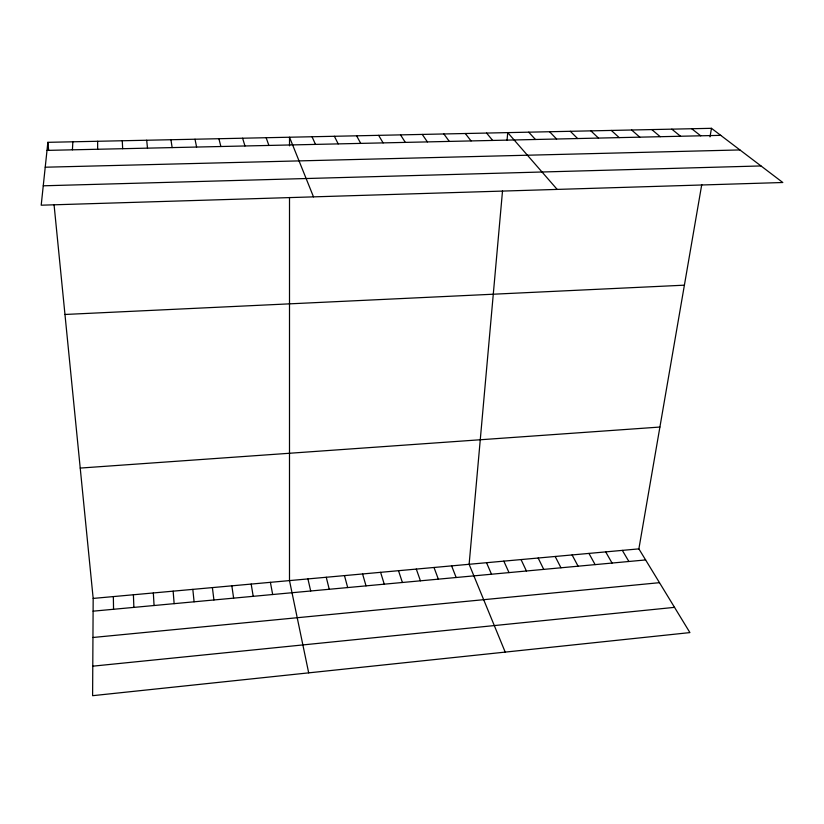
<?xml version="1.0" encoding="UTF-8"?>
<svg xmlns="http://www.w3.org/2000/svg" width="824" height="824" viewBox="0 0 824 824"><rect width="100%" height="100%" fill="white"/><g stroke="black" fill="none" stroke-linecap="round" stroke-linejoin="round"><path stroke-width="1.24" d="M289.512 197.472L289.492 580.59L308.681 672.858M289.523 145.838L289.523 137.227L313.501 196.864M97.634 149.268L97.654 141.275M54.085 204.96L93.174 598.42L92.607 695.683L689.915 632.595L638.878 548.877L701.76 184.576M72.419 149.824L72.852 141.79M502.516 190.962L469.124 564.286L505.205 652.103M507.059 140.183L507.728 132.613L557.179 189.407M47.864 142.325L41.2 205.197L782.8 182.506L711.472 128.317L47.864 142.325L48.626 149.968M710 136.866L711.472 128.317M92.772 666.173L674.526 607.35M92.947 637.488L659.488 582.681M93.102 611.171L645.625 559.939M93.174 598.42L638.878 548.877M80.227 468.073L659.911 427.048M64.972 314.469L684.394 285.176M43.26 185.802L760.995 165.943M45.227 167.21L739.931 149.937M47.009 150.39L720.743 135.352M691.707 128.74L700.709 135.805M671.817 129.152L680.542 136.248M651.784 129.574L660.23 136.702M631.617 130.007L639.784 137.165M611.326 130.429L619.205 137.618M590.88 130.862L598.481 138.082M570.311 131.294L577.614 138.545M549.587 131.737L556.591 139.019M528.73 132.17L535.435 139.493M486.593 133.066L492.68 140.451M465.292 133.509L471.071 140.925M443.858 133.962L449.317 141.409M422.269 134.425L427.399 141.903M400.526 134.879L405.336 142.398M378.638 135.342L383.108 142.892M622.326 550.38L628.877 561.484M605.681 551.884L612.047 563.049M588.944 553.409L595.113 564.615M356.596 135.805L360.727 143.386M572.103 554.933L578.087 566.201M555.18 556.478L560.959 567.788M334.389 136.279L338.19 143.891M538.165 558.023L543.737 569.384M521.046 559.568L526.423 570.991M503.835 561.134L509.005 572.608M312.038 136.743L315.479 144.406M486.531 562.71L491.495 574.225M451.614 565.872L456.156 577.511M434.011 567.479L438.337 579.159M266.152 137.711L268.882 145.446M416.305 569.085L420.425 580.817M398.507 570.702L402.4 582.496M380.595 572.319L384.262 584.175M242.617 138.216L244.965 145.972M362.581 573.957L366.031 585.864M344.473 575.605L347.687 587.564M218.906 138.71L220.873 146.518M326.252 577.253L329.239 589.273M307.929 578.922L310.689 590.993M195.01 139.215L196.596 147.053M270.396 582.331L272.672 594.526M251.176 584.072L253.205 596.329M170.949 139.73L172.134 147.599M231.843 585.833L233.625 598.142M212.396 587.594L213.921 599.975M192.826 589.376L194.093 601.808M146.693 140.234L147.496 148.155M173.143 591.158L174.142 603.662M153.336 592.961L154.067 605.516M122.271 140.75L122.663 148.701M133.406 594.763L133.879 607.391M113.352 596.586L113.547 609.276"/></g></svg>
